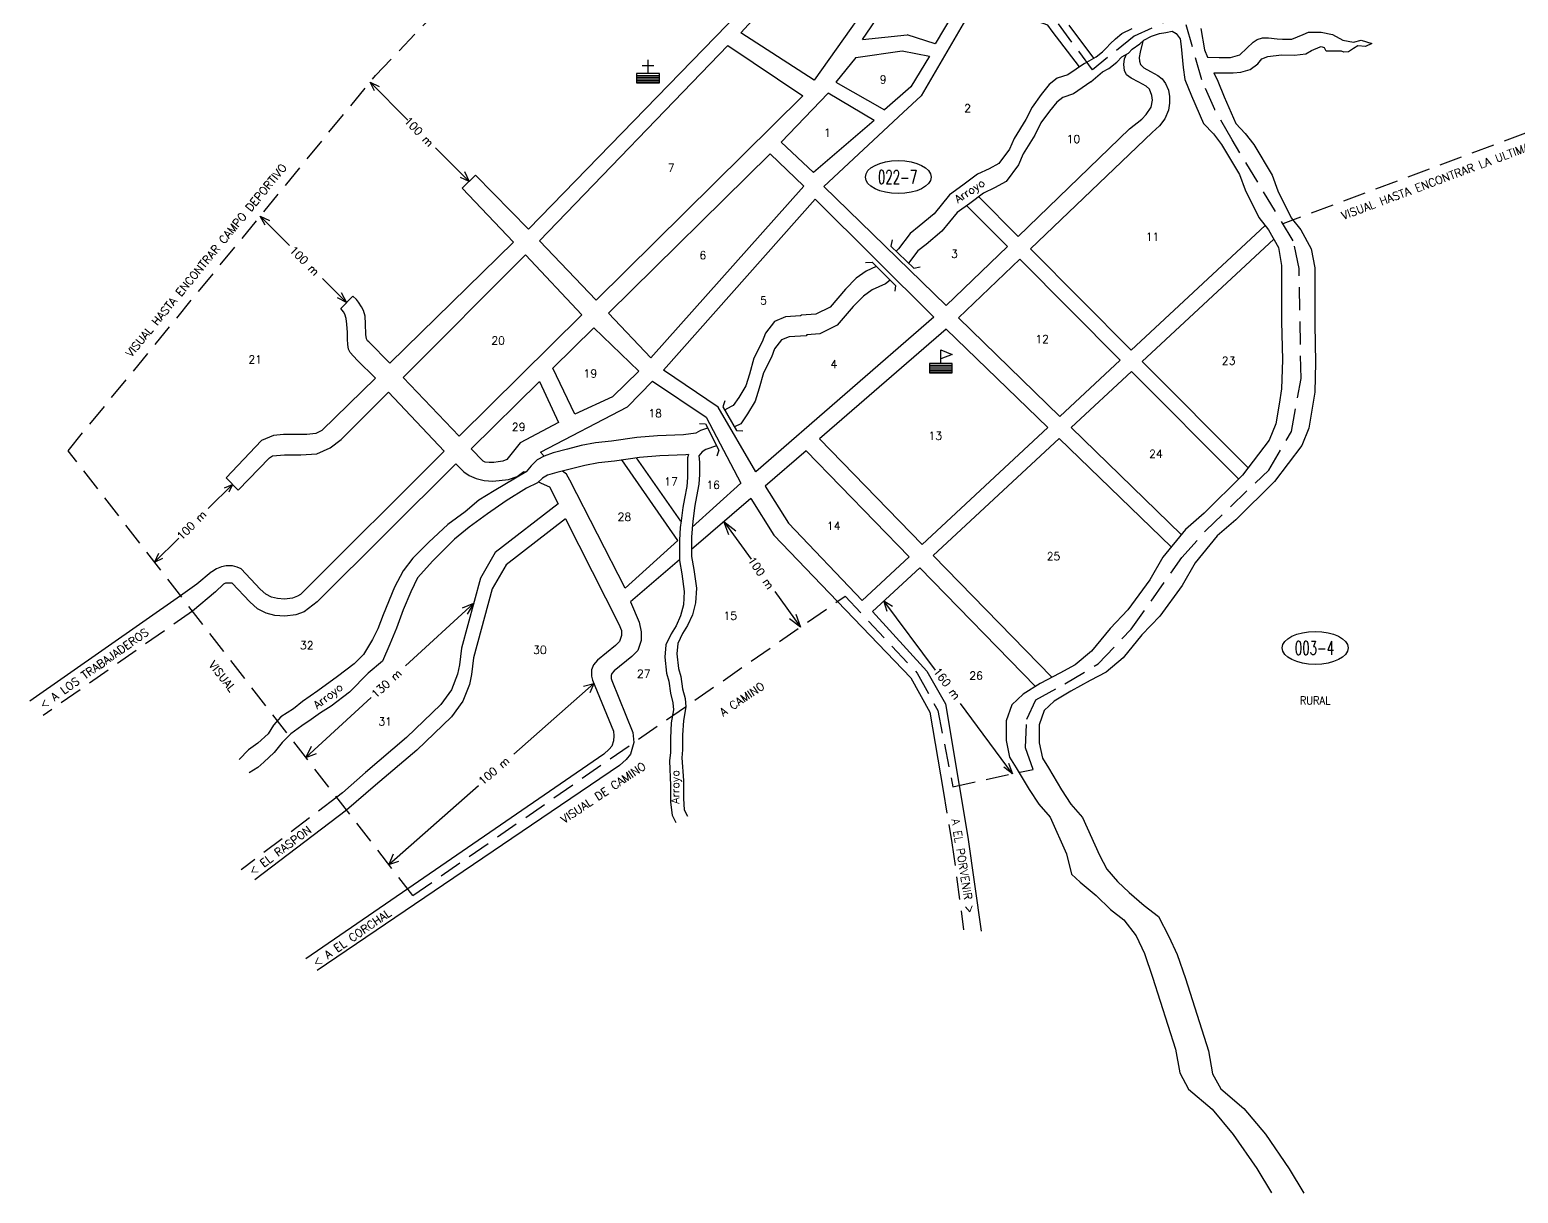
# Model space of a CAD drawing. Extents: x 525738 to 527902, y 1746023 to 1748144.
# Drawn here: x 525738 to 527040, y 1746023 to 1747041 of the extents above; entities that cross this region are included whole.
import ezdxf

# ---------------------------------------------------------------- set-up
doc = ezdxf.new("R2010")
doc.units = 0
doc.header["$LTSCALE"] = 80
doc.header["$MEASUREMENT"] = 0
doc.linetypes.add('HIDDEN', pattern=[0.375, 0.25, -0.125])
doc.layers.get('0').update_dxf_attribs({"linetype": 'CONTINUOUS'})
for name, color, linetype in [('4', 9, 'CONTINUOUS'), ('6', 10, 'CONTINUOUS'), ('9', 5, 'CONTINUOUS'), ('A', 3, 'CONTINUOUS'), ('C', 1, 'CONTINUOUS'), ('D', 6, 'CONTINUOUS'), ('F', 15, 'CONTINUOUS')]:
    doc.layers.add(name, color=color, linetype=linetype)
doc.styles.add('ROMANS', font='ROMANS', dxfattribs={"height": 7})

# ---------------------------------------------------------------- blocks, each defined once
blk = doc.blocks.new('IGL')
for p, q in [((-5, 5), (5, 5)), ((0, -2), (0, 10)), ((-10, -3.5), (10, -3.5)), ((-10, -5), (10, -5)), ((-10, -6.5), (10, -6.5)), ((-10, -8), (10, -8)), ((-10, -9.5), (10, -9.5))]:
    blk.add_line(p, q)
blk.add_lwpolyline([(-10, -2), (-10, -10), (10, -10), (10, -2)], close=True)
blk = doc.blocks.new('ESC')
for p, q in [((0, -2), (0, 10)), ((0, 10), (10, 6)), ((10, 6), (0, 2)), ((-10, -3.5), (10, -3.5)), ((-10, -5), (10, -5)), ((-10, -6.5), (10, -6.5)), ((-10, -8), (10, -8)), ((-10, -9.5), (10, -9.5))]:
    blk.add_line(p, q)
blk.add_lwpolyline([(-10, -2), (-10, -10), (10, -10), (10, -2)], close=True)
blk = doc.blocks.new('ELL')
blk.add_circle((0, 0), 1)

msp = doc.modelspace()

# ---------------------------------------------------------------- linework, layer by layer
at = {"layer": '4', "linetype": 'HIDDEN'}
for points in [[(525771.440133, 1746672.660832), (526040.228679, 1747000.755444), (526407.006085, 1747384.511436), (526285.241675, 1747458.851758), (526208.396004, 1747601.630364)], [(526072.975307, 1746283.568965), (526451.048872, 1746545.466638), (526514.127373, 1746477.908134), (526532.1498, 1746445.254856), (526545.162878, 1746378.721336), (526615.56305, 1746393.922014), (526608.804635, 1746413.063609), (526609.931038, 1746437.835085), (526617.815862, 1746454.724725), (526643.159921, 1746468.799428), (526672.446399, 1746486.252061), (526701.169666, 1746516.653416), (526745.553247, 1746579.151479), (526766.39171, 1746602.796994), (526821.585491, 1746655.717909), (526841.297551, 1746689.497219), (526849.745579, 1746735.662273), (526848.055972, 1746831.9333), (526842.95611, 1746856.148561), (526789.451865, 1746944.537873), (526774.245395, 1746970.998369), (526762.981344, 1746996.895872), (526746.648472, 1747054.883766), (526703.845073, 1747035.179144), (526667.236904, 1747005.903701), (526667.236904, 1747005.903701), (526635.697562, 1747048.690884)], [(527158.530308, 1746992.33427), (526833.904919, 1746871.10118)], [(526072.975307, 1746283.568965), (525771.440133, 1746672.660832)]]:
    msp.add_lwpolyline(points, dxfattribs=at)
at = {"layer": '6', "color": 10, "linetype": 'CONTINUOUS'}
for points in [[(525869.750972, 1746545.8035), (525737.890025, 1746453.455224)], [(526444.315699, 1746540.80246), (526508.385083, 1746474.098678)], [(526508.385083, 1746474.098678), (526525.162293, 1746443.917041), (526536.747708, 1746375.395967)], [(526266.227291, 1746417.437739), (526263.252384, 1746407.066437), (526259.545092, 1746402.619381), (526253.790505, 1746397.389918), (525989.215641, 1746218.064865)], [(526550.795497, 1746379.937521), (526558.462525, 1746334.591461), (526569.918145, 1746252.421662)], [(526015.037276, 1746358.330447), (525934.630779, 1746297.217102)], [(526068.460234, 1746289.395078), (525979.213913, 1746228.062395)]]:
    msp.add_lwpolyline(points, dxfattribs=at)
at = {"layer": '6', "color": 10, "linetype": 'HIDDEN'}
for points in [[(525880.189281, 1746532.33422), (525749.666755, 1746441.094139)], [(526006.312081, 1746369.589174), (525922.854757, 1746306.045628)], [(526536.747708, 1746375.395967), (526544.469307, 1746329.727146), (526554.625381, 1746253.597443)]]:
    msp.add_lwpolyline(points, dxfattribs=at)
at = {"layer": '9'}
for points in [[(526660.325424, 1747011.424444), (526670.492852, 1747017.077429), (526676.141423, 1747021.599817), (526679.530566, 1747024.991608), (526682.919709, 1747028.383399), (526687.438566, 1747032.905787), (526693.087137, 1747037.428175), (526702.124852, 1747041.950563)], [(526761.999708, 1747041.950563), (526765.325495, 1747023.398906)], [(526665.999489, 1746995.272793), (526676.063577, 1747004.085478), (526681.789995, 1747006.902056), (526688.56828, 1747012.555041), (526693.087137, 1747017.077429), (526698.735709, 1747020.46922), (526702.124852, 1747023.861011), (526708.903137, 1747028.383399), (526712.29228, 1747031.77519), (526719.070566, 1747035.166981), (526725.848851, 1747037.428175), (526731.497423, 1747038.558772), (526737.145994, 1747039.689369), (526740.535137, 1747037.428175), (526743.92428, 1747032.905787), (526745.053994, 1747026.122205), (526745.053994, 1747024.917916)]]:
    msp.add_lwpolyline(points, dxfattribs=at)
at = {"layer": '9', "color": 5, "linetype": 'CONTINUOUS'}
for points in [[(526768.003955, 1747016.76904), (526778.158263, 1747016.435188), (526788.057824, 1747016.435188), (526796.124136, 1747019.00077), (526802.35719, 1747024.864955), (526807.856953, 1747029.996118), (526811.523453, 1747032.195184), (526815.923264, 1747033.661233), (526821.42302, 1747033.661233), (526828.756026, 1747032.928211), (526833.522484, 1747032.561695), (526841.588795, 1747032.561695), (526851.488356, 1747036.593326), (526856.254813, 1747038.792396)], [(526773.578012, 1747003.18537), (526790.257727, 1747003.240769), (526797.224087, 1747003.60728), (526805.290398, 1747006.172861), (526811.890105, 1747010.937514), (526815.556611, 1747015.33565), (526820.689715, 1747017.534721), (526832.789185, 1747019.00077), (526844.15535, 1747018.634259), (526854.054911, 1747019.733792), (526858.821368, 1747022.665884), (526866.521027, 1747025.964488)]]:
    msp.add_lwpolyline(points, dxfattribs=at)
at = {"layer": '9', "linetype": 'CONTINUOUS'}
for points in [[(526856.254813, 1747038.792396), (526867.368777, 1747038.820113), (526877.340494, 1747036.605561), (526886.204242, 1747031.622823), (526895.621981, 1747029.961909), (526902.269795, 1747031.622823), (526911.687528, 1747028.854633), (526906.147684, 1747026.086442), (526899.49987, 1747026.64008), (526895.621981, 1747024.425533), (526891.190108, 1747021.657343), (526887.312212, 1747021.103705), (526885.096279, 1747022.210981), (526877.894479, 1747022.210981), (526871.80065, 1747022.210981), (526870.138695, 1747024.979171), (526868.47674, 1747025.532809), (526866.521027, 1747025.964488)], [(526745.053994, 1747026.122205), (526746.791614, 1747007.901633), (526748.212405, 1746997.249764), (526753.895549, 1746983.047273), (526764.551455, 1746958.903041), (526773.076181, 1746949.67142), (526780.180116, 1746940.439804), (526795.808771, 1746914.165194), (526800.781526, 1746900.672832), (526812.858223, 1746876.528596), (526821.382943, 1746865.876731), (526829.907669, 1746850.253991), (526832.749244, 1746834.631251), (526832.749244, 1746811.197144), (526832.749244, 1746785.632658), (526833.459633, 1746752.256811), (526832.749244, 1746726.692325), (526830.618058, 1746713.199959), (526827.640808, 1746696.120609), (526821.957658, 1746681.918113), (526798.514653, 1746651.382738), (526765.12613, 1746618.006862), (526748.787067, 1746603.804361), (526728.896033, 1746579.660115), (526717.529725, 1746559.776615), (526698.349086, 1746533.501991), (526682.720418, 1746517.169117), (526666.381355, 1746497.285617), (526652.173472, 1746485.213494), (526638.675984, 1746478.112241), (526621.626525, 1746468.88062), (526606.708253, 1746459.648994), (526596.762735, 1746450.417368), (526591.789974, 1746436.214868), (526591.789974, 1746429.11362), (526591.789974, 1746419.17187), (526594.867911, 1746404.618086), (526600.551069, 1746395.386456), (526611.917377, 1746376.213065), (526620.442116, 1746363.430808), (526630.387639, 1746352.0688), (526644.595529, 1746320.113153), (526648.857896, 1746302.360016), (526656.672239, 1746295.258758), (526670.648083, 1746283.4565), (526683.114245, 1746271.361576), (526694.847101, 1746262.198753), (526705.689462, 1746248.390476), (526712.79341, 1746232.767717), (526719.897358, 1746212.174078), (526740.073608, 1746149.122395), (526743.625579, 1746128.528747), (526751.439922, 1746114.326232), (526772.041372, 1746096.573085), (526790.511641, 1746074.559188), (526811.11309, 1746044.733909), (526823.900202, 1746023.430136)], [(526765.325495, 1747023.398906), (526768.003955, 1747016.76904)], [(526660.325424, 1747011.424444), (526645.899871, 1747001.480106), (526636.483412, 1746998.342476), (526629.421071, 1746992.851622), (526622.35873, 1746984.223144), (526614.511685, 1746973.241441), (526609.018752, 1746962.259738), (526598.817589, 1746945.78718), (526594.89407, 1746936.374292), (526585.477611, 1746923.823774), (526576.845862, 1746919.11733), (526566.644699, 1746914.410886), (526554.089425, 1746904.997997), (526542.318854, 1746896.369514), (526528.978876, 1746879.896962), (526515.638898, 1746868.915259), (526507.791853, 1746862.64), (526497.59069, 1746849.305072)], [(526660.325424, 1747011.424444), (526645.899871, 1747001.480106), (526636.483412, 1746998.342476), (526629.421071, 1746992.851622), (526622.35873, 1746984.223144), (526614.511685, 1746973.241441), (526609.018752, 1746962.259738), (526598.817589, 1746945.78718), (526594.89407, 1746936.374292), (526585.477611, 1746923.823774), (526576.845862, 1746919.11733), (526566.644699, 1746914.410886), (526554.089425, 1746904.997997), (526542.318854, 1746896.369514), (526528.978876, 1746879.896962), (526515.638898, 1746868.915259), (526507.791853, 1746862.64), (526497.59069, 1746849.305072)], [(526773.578012, 1747003.18537), (526777.103916, 1746995.819654), (526782.549783, 1746982.21013), (526792.871904, 1746958.822193), (526801.025974, 1746949.991963), (526808.416519, 1746940.387895), (526824.393624, 1746913.527477), (526829.42325, 1746899.880813), (526841.175645, 1746876.384933), (526849.649773, 1746865.796283), (526858.710569, 1746849.191122), (526861.754243, 1746832.45726), (526861.754243, 1746783.10121), (526862.465961, 1746749.662949), (526861.744457, 1746723.698468), (526859.562456, 1746709.884403), (526856.498512, 1746692.307721), (526850.41089, 1746677.094429), (526826.411303, 1746645.834086), (526792.703919, 1746612.139468), (526776.529026, 1746598.07967), (526757.118957, 1746574.519231), (526745.818227, 1746554.750449), (526726.313919, 1746528.032447), (526710.596051, 1746511.606354), (526694.10929, 1746491.543115), (526679.216678, 1746478.889194), (526665.303821, 1746471.569408), (526648.39231, 1746462.41248), (526633.95647, 1746453.47939), (526625.14742, 1746445.302656), (526620.794973, 1746432.87181), (526620.794973, 1746417.062499), (526623.614482, 1746403.730673), (526628.908874, 1746395.130547), (526640.233524, 1746376.027428), (526648.528806, 1746363.589227), (526658.728685, 1746351.936636), (526673.380281, 1746318.983028), (526679.814378, 1746306.546817), (526689.347326, 1746295.917941), (526699.528269, 1746286.335345), (526712.460479, 1746274.844398), (526725.198166, 1746265.107506), (526734.241014, 1746247.781938), (526741.483464, 1746231.85459), (526748.673226, 1746211.012188), (526768.960114, 1746147.614753), (526772.437184, 1746127.455366), (526779.498225, 1746114.621974), (526799.761782, 1746097.160003), (526818.600907, 1746074.706484), (526839.403556, 1746044.589923), (526852.264562, 1746023.16304)], [(526665.999489, 1746995.272793), (526650.729042, 1746984.746022), (526641.514034, 1746981.675518), (526636.071677, 1746977.444175), (526629.67461, 1746969.628502), (526622.295242, 1746959.301298), (526616.909412, 1746948.53372), (526606.839901, 1746932.27375), (526602.790953, 1746922.559946), (526591.888763, 1746908.029205), (526581.664789, 1746902.454603), (526571.939372, 1746897.967651), (526559.965897, 1746888.990946), (526548.919175, 1746880.893084), (526535.70873, 1746864.580483), (526521.765131, 1746853.101869), (526514.568279, 1746847.346567), (526506.459777, 1746836.74716)], [(526497.59069, 1746849.305072), (526495.647641, 1746847.085286)], [(526478.271771, 1746833.86085), (526469.341326, 1746829.69489), (526460.709578, 1746823.419631), (526451.293119, 1746814.006743), (526437.95314, 1746798.318596), (526425.397866, 1746792.043332), (526412.842592, 1746791.258927), (526412.057888, 1746790.474517), (526398.71791, 1746789.690112), (526389.301451, 1746785.768073), (526381.454406, 1746775.57078), (526378.315591, 1746767.726706), (526371.25325, 1746753.607373), (526367.329724, 1746739.488041), (526364.190902, 1746729.290743), (526357.913265, 1746719.093449), (526353.205042, 1746712.033781), (526346.927405, 1746708.896151), (526345.880662, 1746707.733545)], [(526490.472278, 1746821.664963), (526486.341991, 1746818.715873), (526474.599673, 1746813.238204), (526466.990548, 1746807.70639), (526458.1824, 1746798.901582), (526444.075991, 1746782.312092), (526428.88552, 1746774.719728), (526417.591421, 1746774.014117), (526416.796008, 1746773.219002), (526401.935983, 1746772.345216), (526395.428432, 1746769.634763), (526389.366127, 1746761.756753), (526386.487637, 1746754.563248), (526379.603466, 1746740.800119), (526375.84045, 1746727.258401), (526372.401488, 1746716.086018), (526365.572332, 1746704.992847), (526359.725596, 1746696.226053), (526354.205836, 1746693.467219)], [(526330.581946, 1746692.462246), (526324.468631, 1746690.409331), (526320.545105, 1746688.056106), (526309.559232, 1746686.487291), (526286.802788, 1746685.702882), (526268.754574, 1746684.134067), (526246.782828, 1746680.996437), (526232.658139, 1746679.427623), (526220.102858, 1746677.074398), (526208.332281, 1746673.936769), (526195.777, 1746670.799134), (526187.796742, 1746667.872677), (526181.656303, 1746664.740741), (526176.443741, 1746659.313045), (526172.099938, 1746654.102455), (526144.084599, 1746637.494967), (526130.543482, 1746629.255634), (526118.768168, 1746619.250805), (526103.460541, 1746608.069152), (526086.97595, 1746592.76731), (526072.845997, 1746578.642815), (526064.603701, 1746567.46064), (526056.949534, 1746553.336144), (526046.940729, 1746529.206819), (526042.231452, 1746516.847821), (526037.521468, 1746507.431143), (526029.867301, 1746494.483992), (526021.625005, 1746486.24466), (526006.906215, 1746475.062485), (525989.832787, 1746462.703486), (525976.291671, 1746453.28733), (525968.637504, 1746446.813494), (525957.451733, 1746439.750985), (525950.975239, 1746432.688998), (525946.265255, 1746425.037817), (525937.434123, 1746416.798484), (525929.191827, 1746410.913321), (525920.948823, 1746402.673989)], [(526338.545017, 1746676.836958), (526338.475478, 1746676.759721), (526329.084559, 1746673.606152), (526325.920944, 1746671.708701)], [(526314.099153, 1746669.408773), (526311.766243, 1746669.075627), (526288.810206, 1746668.284337), (526271.148942, 1746666.749157), (526249.262827, 1746663.623756), (526235.294358, 1746662.072293), (526223.272062, 1746659.818965), (526211.709887, 1746656.736889), (526198.871344, 1746653.528466), (526190.678532, 1746651.356651), (526186.258739, 1746648.705538), (526182.056933, 1746644.505321), (526172.344505, 1746639.849136), (526154.681533, 1746628.667483), (526138.196942, 1746617.485308), (526122.300479, 1746605.714982), (526109.348199, 1746595.12148), (526090.508261, 1746576.288645), (526076.967145, 1746561.575477), (526071.079487, 1746549.216478), (526064.603701, 1746533.326486), (526058.716044, 1746517.436493), (526052.828386, 1746503.311476), (526046.3526, 1746488.598829), (526033.988449, 1746478.005327), (526017.503857, 1746461.526662), (526001.607394, 1746449.167663), (525992.187426, 1746443.281979), (525983.94513, 1746437.396816), (525975.702834, 1746432.100325), (525966.282865, 1746425.037817), (525958.628698, 1746417.387157), (525951.564076, 1746408.559152), (525942.732943, 1746400.319819), (525937.434123, 1746395.612002), (525929.780663, 1746390.903663)], [(526314.099153, 1746669.408773), (526313.112238, 1746666.401943), (526313.132576, 1746659.284894), (526313.132576, 1746649.223495), (526312.468844, 1746641.261705), (526310.391675, 1746630.879798), (526308.933728, 1746622.864144), (526307.49337, 1746611.345617), (526306.762587, 1746605.501597), (526306.028667, 1746594.496941), (526306.028667, 1746576.736333), (526308.228083, 1746565.010561), (526310.270473, 1746549.358179), (526309.621848, 1746537.687324), (526307.057267, 1746528.073807), (526303.128949, 1746519.565661), (526298.912397, 1746512.540742), (526294.054216, 1746502.828064), (526293.217386, 1746491.953366), (526294.754127, 1746478.127905), (526296.903321, 1746470.966641), (526298.306557, 1746460.44638), (526300.414956, 1746452.015978), (526301.006039, 1746446.107375), (526298.952335, 1746434.474132), (526298.214369, 1746421.195734), (526298.214369, 1746408.539298), (526297.494519, 1746401.343507), (526298.214369, 1746379.756141), (526298.214369, 1746365.244398), (526299.822822, 1746353.989459), (526303.077087, 1746347.483409)], [(526325.920944, 1746671.708701), (526323.078054, 1746668.160303), (526323.788443, 1746662.479328), (526323.788443, 1746651.827501), (526323.078054, 1746643.306043), (526320.946881, 1746632.654217), (526319.526096, 1746624.842878), (526318.105318, 1746613.480927), (526317.394923, 1746607.799952), (526316.684534, 1746597.148125), (526316.684534, 1746580.105204), (526318.815707, 1746568.743258), (526320.946881, 1746552.410456), (526320.236492, 1746539.628266), (526317.394923, 1746528.97644), (526313.132582, 1746519.744853), (526308.870236, 1746512.643638), (526304.607889, 1746504.122175), (526303.8975, 1746494.890592), (526305.318278, 1746482.108403), (526307.449451, 1746475.007183), (526308.870236, 1746464.355357), (526311.001409, 1746455.833894), (526311.001409, 1746455.833894), (526311.711798, 1746448.732679), (526309.580625, 1746436.660609), (526308.870236, 1746423.878414), (526308.870236, 1746411.096225), (526308.159847, 1746403.995005), (526309.541998, 1746384.186328), (526309.701239, 1746368.42356), (526310.291014, 1746358.547212), (526313.132582, 1746352.866241)]]:
    msp.add_lwpolyline(points, dxfattribs=at)
at = {"layer": 'D', "linetype": 'CONTINUOUS'}
for points in [[(526039.410416, 1746987.310477), (526035.549341, 1746995.043647), (526043.570489, 1746991.271113)], [(526068.634314, 1746961.870381), (526035.549341, 1746995.043647)], [(526122.164462, 1746908.197379), (526092.863173, 1746937.576863)], [(526118.250812, 1746916.816788), (526122.164462, 1746908.197379), (526114.685238, 1746911.668378)], [(525965.070551, 1746852.220198), (525939.481332, 1746877.778991)], [(525943.830642, 1746869.896599), (525939.481332, 1746877.778991), (525947.69559, 1746873.963603)], [(526015.031701, 1746802.318453), (525993.947225, 1746823.377859)], [(526010.351475, 1746810.924523), (526015.031701, 1746802.318453), (526006.893476, 1746806.450297)], [(525915.284344, 1746643.201342), (525894.059835, 1746621.996362)], [(525908.207449, 1746640.214645), (525915.284344, 1746643.201342), (525912.135384, 1746636.494901)], [(526349.240337, 1746598.962713), (526344.983249, 1746610.621222), (526355.431613, 1746602.6762)], [(526344.983249, 1746610.621222), (526368.901014, 1746577.675895)], [(525868.138313, 1746596.098691), (525847.078987, 1746575.058743)], [(525850.528364, 1746582.764045), (525847.078987, 1746575.058743), (525854.249641, 1746578.630822)], [(526389.411973, 1746549.423245), (526411.948169, 1746518.380948)], [(526066.428155, 1746484.393874), (526126.239159, 1746539.414502)], [(526116.437592, 1746535.077904), (526126.239159, 1746539.414502), (526120.489382, 1746529.750129)], [(526530.07042, 1746480.671637), (526484.989374, 1746541.234189)], [(526487.721663, 1746531.960911), (526484.989374, 1746541.234189), (526492.425985, 1746536.663514)], [(526407.932192, 1746529.648454), (526411.948169, 1746518.380948), (526402.484039, 1746525.439627)], [(526161.212273, 1746407.164545), (526231.303914, 1746469.084668)], [(526222.317758, 1746466.778311), (526231.303914, 1746469.084668), (526227.617287, 1746460.891584)], [(525979.390835, 1746404.327536), (526036.398385, 1746456.769245)], [(526597.540951, 1746390.030715), (526551.835175, 1746451.432538)], [(525984.102955, 1746413.992252), (525979.390835, 1746404.327536), (525988.744997, 1746407.805192)], [(526593.773101, 1746399.439156), (526597.540951, 1746390.030715), (526589.95628, 1746395.736097)], [(526051.977119, 1746310.664391), (526130.284621, 1746379.842542)], [(526055.837681, 1746319.860406), (526051.977119, 1746310.664391), (526060.803158, 1746313.477817)]]:
    msp.add_lwpolyline(points, dxfattribs=at)
at = {"layer": 'F'}
for p, q in [((526466.118124, 1747032.263431), (526505.152337, 1747036.520095)), ((526460.440422, 1747016.655661), (526500.894059, 1747022.331211)), ((526500.894059, 1747022.331211), (526524.69662, 1747017.656691)), ((526395.053063, 1746942.589065), (526423.362641, 1746915.98832)), ((526385.591292, 1746932.342695), (526414.85697, 1746903.916887)), ((526432.438907, 1746903.602154), (526539.314486, 1746799.512079)), ((526550.300095, 1746788.812788), (526638.796457, 1746702.622911)), ((526648.630691, 1746693.044987), (526744.990783, 1746599.196334))]:
    msp.add_line(p, q, dxfattribs=at)
at = {"layer": 'F', "linetype": 'CONTINUOUS'}
for points in [[(526386.375963, 1747142.850952), (526344.518522, 1747087.946447), (526321.486934, 1747105.954427), (526310.609867, 1747094.117516), (526357.918726, 1747055.496582), (526174.20266, 1746866.332837), (526127.769668, 1746913.66737)], [(526492.940297, 1747094.464913), (526423.913209, 1746996.773666), (526359.796904, 1747038.253534), (526379.207713, 1747059.437495), (526356.49052, 1747077.650244), (526400.713483, 1747136.900582)], [(526466.118124, 1747032.263431), (526505.371108, 1747089.842661)], [(526632.193147, 1747039.664578), (526628.246676, 1747044.945221), (526566.472461, 1747067.245258)], [(526668.604445, 1747016.027494), (526647.002336, 1747044.932565)], [(526711.332786, 1747030.814946), (526709.169449, 1747021.332502), (526708.249754, 1747016.429313), (526708.556323, 1747013.364817), (526709.476018, 1747010.300322), (526712.235108, 1747007.542279), (526718.059851, 1747004.171337), (526724.497725, 1747000.800395), (526728.17651, 1746998.042351), (526731.242163, 1746993.75206), (526733.69469, 1746987.929521), (526734.614385, 1746982.413434), (526734.614385, 1746976.590895), (526733.69469, 1746970.461909), (526730.629037, 1746962.800676), (526726.030552, 1746956.671686), (526719.592677, 1746950.849152), (526613.248122, 1746849.062736)], [(526655.992295, 1747008.437376), (526632.193147, 1747039.664578)], [(526460.440422, 1747016.655661), (526442.95193, 1746994.872668)], [(526699.868612, 1746954.063072), (526710.395712, 1746962.494225), (526714.381066, 1746966.784516), (526718.672983, 1746973.219953), (526719.89924, 1746979.348939), (526719.286114, 1746983.332783), (526717.140156, 1746988.848871), (526714.381066, 1746991.606914), (526707.943191, 1746994.977856), (526701.198747, 1746998.348798), (526697.2134, 1747001.413293), (526695.374004, 1747005.090686), (526694.760873, 1747010.300322), (526695.374004, 1747015.509963), (526697.141437, 1747019.511909)], [(526442.95193, 1746994.872668), (526485.33813, 1746970.825658)], [(526476.308382, 1746961.52885), (526436.310179, 1746985.440119), (526395.053063, 1746942.589065)], [(526602.268592, 1746860.112325), (526699.868612, 1746954.063072)], [(526127.769668, 1746913.66737), (526116.165266, 1746902.342902), (526161.108719, 1746855.05193), (526052.767843, 1746749.132232)], [(526414.85697, 1746903.916887), (526281.221749, 1746753.962159)], [(526340.010705, 1746710.655768), (526292.115601, 1746743.064788), (526424.748192, 1746892.588213)], [(526424.748192, 1746892.588213), (526528.608721, 1746789.304987), (526372.931216, 1746654.292984), (526340.010705, 1746710.655768)], [(526557.260065, 1746887.007421), (526592.935249, 1746851.127957)], [(526567.763873, 1746894.837213), (526602.268592, 1746860.112325)], [(526701.134936, 1746760.61513), (526818.353924, 1746869.66157)], [(526710.887201, 1746750.800637), (526825.93625, 1746857.532166)], [(526183.770895, 1746856.286134), (526233.386157, 1746804.189815)], [(526492.16202, 1746857.101226), (526491.076072, 1746851.456434), (526511.057521, 1746832.350983), (526516.704455, 1746833.436521)], [(526539.314486, 1746799.512079), (526592.935249, 1746851.127957)], [(526613.248122, 1746849.062736), (526701.134936, 1746760.61513)], [(526064.543098, 1746736.751443), (526171.534368, 1746843.939354)], [(526171.534368, 1746843.939354), (526220.656088, 1746791.581092)], [(526468.922728, 1746837.127348), (526474.569656, 1746837.561564), (526494.985484, 1746817.153466), (526494.551105, 1746812.159996)], [(526603.892422, 1746840.108041), (526550.300095, 1746788.812788)], [(526603.892422, 1746840.108041), (526691.679165, 1746751.818619)], [(526009.958302, 1746797.100402), (526020.459068, 1746807.900564)], [(526052.767843, 1746749.132232), (526034.296113, 1746767.750198), (526033.329961, 1746768.840331), (526032.416555, 1746770.380578), (526031.852687, 1746774.138267), (526031.664728, 1746783.532493), (526031.10086, 1746790.296334), (526029.785171, 1746795.369217), (526028.093572, 1746798.563251), (526025.274236, 1746802.696712), (526023.582636, 1746804.763438), (526020.459068, 1746807.900564)], [(526018.210588, 1746758.628431), (526016.749093, 1746761.46138), (526016.079797, 1746765.61171), (526015.782316, 1746770.295343), (526015.707942, 1746776.094121), (526015.337201, 1746783.331757), (526014.726491, 1746788.13925), (526013.539491, 1746792.18572), (526012.283664, 1746794.244005), (526010.990169, 1746795.704873), (526009.958302, 1746797.100402)], [(526244.160403, 1746792.876793), (526281.221749, 1746753.962159)], [(526231.319886, 1746780.214677), (526270.665368, 1746742.346404)], [(526539.426168, 1746778.847772), (526428.692857, 1746682.928761)], [(526018.210588, 1746758.628431), (526024.316924, 1746751.959343), (526040.191303, 1746736.090978), (525993.450068, 1746690.249023), (525988.158609, 1746687.604297), (525980.221416, 1746686.722719), (525969.638497, 1746686.722719), (525959.937486, 1746686.722719), (525951.118385, 1746685.841145), (525940.535466, 1746681.433262), (525935.243999, 1746676.143806), (525909.66861, 1746648.814951), (525920.251529, 1746638.236038), (525947.590743, 1746666.446472), (525950.236476, 1746668.209624), (525960.819395, 1746669.091198), (525974.929956, 1746669.091198), (525989.040518, 1746669.972776), (526000.505346, 1746675.262232), (526010.206363, 1746682.314841), (526051.68257, 1746723.867278)], [(526024.316924, 1746751.959343), (526040.191303, 1746736.090978), (525993.450068, 1746690.249023), (525988.158609, 1746687.604297), (525980.221416, 1746686.722719), (525969.638497, 1746686.722719), (525959.937486, 1746686.722719), (525951.118385, 1746685.841145), (525940.535466, 1746681.433262), (525935.243999, 1746676.143806), (525909.66861, 1746648.814951), (525920.251529, 1746638.236038), (525947.590743, 1746666.446472), (525950.236476, 1746668.209624), (525960.819395, 1746669.091198), (525974.929956, 1746669.091198), (525989.040518, 1746669.972776), (526000.505346, 1746675.262232), (526010.206363, 1746682.314841), (526051.68257, 1746723.867278)], [(526270.665368, 1746742.346404), (526247.480886, 1746719.835824), (526214.485565, 1746704.549), (526195.386113, 1746744.780155)], [(526638.796457, 1746702.622911), (526691.679165, 1746751.818619)], [(526648.630691, 1746693.044987), (526701.422139, 1746742.019855)], [(526701.422139, 1746742.019855), (526795.01832, 1746647.88773)], [(526710.887201, 1746750.800637), (526803.378971, 1746657.718692)], [(526113.417, 1746685.364237), (526064.543098, 1746736.751443)], [(526183.5709, 1746733.129097), (526200.295572, 1746697.279381), (526166.760185, 1746679.490761), (526155.018995, 1746664.819833), (526151.512525, 1746663.580564), (526151.512525, 1746663.580564), (526147.434477, 1746662.765261), (526143.764234, 1746662.357612), (526139.572882, 1746662.433696), (526136.061347, 1746662.675776), (526134.366121, 1746663.462545)], [(526187.66592, 1746667.805952), (526187.107928, 1746668.379668), (526184.670876, 1746671.429966), (526260.7658, 1746711.147463), (526282.454942, 1746733.507574)], [(526282.454942, 1746733.507574), (526329.613238, 1746701.835096), (526359.82402, 1746644.382698), (526317.254723, 1746605.697749)], [(526051.68257, 1746723.867278), (526100.19231, 1746672.265608)], [(526345.912087, 1746716.239935), (526343.957381, 1746711.029349), (526356.120014, 1746690.187011), (526361.549765, 1746689.969906)], [(526323.541521, 1746696.48313), (526328.754082, 1746696.048914), (526340.482343, 1746673.035501), (526340.482343, 1746673.035501), (526338.74482, 1746667.824916)], [(526518.527087, 1746590.738763), (526628.339673, 1746692.895178)], [(526428.692857, 1746682.928761), (526518.527087, 1746590.738763)], [(526527.939656, 1746581.079362), (526638.197267, 1746683.365852)], [(526134.366121, 1746663.462545), (526123.926951, 1746674.313819)], [(526304.570548, 1746594.170975), (526255.586003, 1746664.526724)], [(526307.441307, 1746610.929266), (526268.41563, 1746666.358832)], [(526416.84704, 1746672.66772), (526380.955191, 1746641.577612)], [(526506.92933, 1746579.949606), (526416.84704, 1746672.66772)], [(526110.610987, 1746661.182862), (526117.564366, 1746654.147953), (526122.271208, 1746650.854764), (526128.266905, 1746648.217655), (526135.221917, 1746646.539494), (526142.896414, 1746646.06002), (526156.453874, 1746647.328978), (526164.289656, 1746650.210158), (526170.147862, 1746654.382766)], [(526170.147862, 1746654.382766), (526171.257651, 1746653.475101)], [(526170.147862, 1746654.382766), (526171.257651, 1746653.475101)], [(526304.570548, 1746594.170975), (526258.500802, 1746552.304985), (526258.500802, 1746552.304985), (526210.106483, 1746646.837887), (526210.106483, 1746646.837887), (526207.379684, 1746652.142428), (526203.752692, 1746654.748341)], [(526182.898764, 1746645.346834), (526185.243344, 1746644.174988), (526192.347097, 1746641.068276), (526199.945239, 1746626.044068)], [(526182.898764, 1746645.346834), (526185.243344, 1746644.174988), (526192.347097, 1746641.068276), (526199.945239, 1746626.044068)], [(526380.955191, 1746641.577612), (526401.402757, 1746609.174918), (526465.848952, 1746541.733366)], [(526199.945239, 1746626.044068), (526145.057029, 1746583.560761), (526132.106872, 1746561.200061), (526115.623696, 1746500.001561), (526113.857894, 1746485.290478), (526112.092092, 1746477.052188), (526106.793979, 1746463.51793), (526097.375426, 1746450.571822), (526067.353256, 1746421.73833), (526031.444137, 1746391.138819), (526011.429357, 1746373.485415), (526006.312081, 1746369.589174)], [(526368.428595, 1746630.763588), (526316.684534, 1746586.309229)], [(526368.428595, 1746630.763588), (526388.580588, 1746598.82928), (526444.315699, 1746540.80246)], [(526206.494256, 1746613.094349), (526154.470006, 1746572.827739), (526142.27479, 1746551.770575), (526126.035027, 1746491.475816), (526124.283505, 1746476.883696), (526122.395319, 1746468.074427), (526116.745698, 1746453.642227), (526106.739888, 1746439.888917), (526076.325557, 1746410.678789), (526040.342214, 1746380.01603), (526015.037276, 1746358.330447)], [(526206.494256, 1746613.094349), (526253.172988, 1746520.794019), (526255.426431, 1746515.495819), (526255.426431, 1746511.057653), (526253.650492, 1746505.73185), (526250.098612, 1746502.181319), (526234.559141, 1746489.310632), (526231.007262, 1746485.316284), (526229.231322, 1746480.878112), (526229.231322, 1746475.552314), (526230.119292, 1746472.001779), (526248.322672, 1746427.176294), (526248.76666, 1746423.181941), (526248.322672, 1746418.743774), (526246.99072, 1746414.305607), (526244.770792, 1746411.642708), (526239.886961, 1746407.204541), (526068.460234, 1746289.395078)], [(526206.494256, 1746613.094349), (526253.172988, 1746520.794019), (526255.426431, 1746515.495819), (526255.426431, 1746511.057653), (526253.650492, 1746505.73185), (526250.098612, 1746502.181319), (526234.559141, 1746489.310632), (526231.007262, 1746485.316284), (526229.231322, 1746480.878112), (526229.231322, 1746475.552314), (526230.119292, 1746472.001779), (526248.322672, 1746427.176294), (526248.76666, 1746423.181941), (526248.322672, 1746418.743774), (526246.99072, 1746414.305607), (526244.770792, 1746411.642708), (526239.886961, 1746407.204541)], [(525974.70752, 1746546.957345), (525972.074163, 1746545.326897), (525967.622973, 1746543.76957), (525960.723623, 1746542.879669), (525954.491955, 1746543.324619), (525949.37309, 1746544.65947), (525944.476778, 1746547.106697), (525939.357906, 1746551.556202), (525922.66594, 1746569.354223), (525919.327552, 1746570.911551), (525915.321476, 1746571.801451), (525909.534929, 1746571.801451), (525905.528859, 1746571.134023), (525901.300223, 1746569.354223), (525897.071592, 1746566.684518), (525896.626478, 1746566.462046), (525883.926435, 1746555.8775)], [(526306.028667, 1746577.15456), (526263.237885, 1746540.392143)], [(526465.848952, 1746541.733366), (526506.92933, 1746579.949606)], [(526527.939656, 1746581.079362), (526631.86779, 1746474.425868)], [(526475.096238, 1746532.056281), (526516.312033, 1746570.292363)], [(526617.388686, 1746466.258189), (526516.312033, 1746570.292363)], [(525883.926435, 1746555.8775), (525869.750972, 1746545.8035)], [(525989.384001, 1746540.355427), (525977.742505, 1746531.64772), (525970.651456, 1746529.166791), (525961.098101, 1746527.934569), (525952.358395, 1746528.558597), (525944.749885, 1746530.542673), (525937.148126, 1746534.342112), (525930.275435, 1746540.316098), (525914.922637, 1746556.686214), (525913.886489, 1746556.916382), (525910.616835, 1746556.916382), (525909.189537, 1746556.678588), (525907.368493, 1746555.912125), (525900.261694, 1746549.218564), (525880.189281, 1746532.33422)], [(526263.237885, 1746540.392143), (526270.866907, 1746522.59783), (526272.545063, 1746514.088043), (526272.545063, 1746506.542302), (526269.699419, 1746498.0086), (526264.449624, 1746492.760799), (526249.102915, 1746480.049769), (526246.967185, 1746477.647984), (526246.349954, 1746476.10549), (526246.349954, 1746473.459856), (526246.839265, 1746471.503353), (526265.259597, 1746426.143627), (526266.227291, 1746417.437739)], [(526475.096238, 1746532.056281), (526522.341097, 1746479.843095)], [(526522.341097, 1746479.843095), (526538.759924, 1746451.121023), (526550.795497, 1746379.937521)]]:
    msp.add_lwpolyline(points, dxfattribs=at)
at = {"layer": 'F'}
for points in [[(526555.184708, 1747071.320054), (526529.687591, 1747028.545907), (526505.152337, 1747036.520095)], [(526566.472461, 1747067.245258), (526517.599475, 1746982.893881)], [(526183.770895, 1746856.286134), (526348.456956, 1747027.122023)], [(526348.456956, 1747027.122023), (526413.90087, 1746982.983812)], [(526524.69662, 1747017.656691), (526508.610618, 1746991.01677), (526485.33813, 1746970.825658)], [(526233.386157, 1746804.189815), (526413.90087, 1746982.983812)], [(526517.599475, 1746982.893881), (526501.79894, 1746968.369995), (526432.438907, 1746903.602154)], [(526476.308382, 1746961.52885), (526423.362641, 1746915.98832)], [(526244.160403, 1746792.876793), (526385.591292, 1746932.342695)], [(526113.417, 1746685.364237), (526220.656088, 1746791.581092)], [(526195.386113, 1746744.780155), (526231.319886, 1746780.214677)], [(526123.926951, 1746674.313819), (526183.5709, 1746733.129097)], [(525974.70752, 1746546.957345), (526100.19231, 1746672.265608)], [(525989.384001, 1746540.355427), (526110.610987, 1746661.182862)]]:
    msp.add_lwpolyline(points, dxfattribs=at)
at = {"layer": 'F', "color": 15, "linetype": 'CONTINUOUS'}
for points in [[(526539.426168, 1746778.847772), (526628.339673, 1746692.895178)], [(526638.197267, 1746683.365852), (526736.246252, 1746588.581999)]]:
    msp.add_lwpolyline(points, dxfattribs=at)

# ---------------------------------------------------------------- block references
at = {"layer": '4', "color": 9, "xscale": 28.8, "yscale": 14.4, "zscale": 28.8}
for p in [(526497.517871, 1746911.993807), (526862.167147, 1746500.101207)]:
    msp.add_blockref('ELL', p, dxfattribs=at)
at = {"layer": 'A', "color": 3}
for name, p in [('IGL', (526278.608264, 1747004.459677)), ('ESC', (526534.735163, 1746750.868955))]:
    msp.add_blockref(name, p, dxfattribs=at)

# ---------------------------------------------------------------- texts
at = {"layer": '4', "color": 9, "style": 'ROMANS'}
for s, height, width, p in [('022-7', 12, 0.63, (526479.668468, 1746905.954091)), ('003-4', 12, 0.63, (526844.317744, 1746494.061491)), ('RURAL', 7, 0.9, (526848.669165, 1746450.637617))]:
    msp.add_text(s, height=height, dxfattribs=dict(at, width=width)).set_placement(p)
at = {"layer": '9', "linetype": 'CONTINUOUS', "style": 'ROMANS'}
for rotation, p in [(33.885988, (526549.645749, 1746888.851965)), (38.062358, (525989.331002, 1746446.391672)), (90, (526305.878756, 1746363.806468))]:
    msp.add_text('Arroyo', height=7, rotation=rotation, dxfattribs=at).set_placement(p)
at = {"layer": 'C', "color": 1, "style": 'ROMANS'}
for s, p in [('9', (526481.333024, 1746993.815117)), ('1', (526432.447264, 1746947.312416)), ('7', (526295.939063, 1746916.530194)), ('6', (526323.63702, 1746840.11975)), ('4', (526438.228255, 1746744.901409))]:
    msp.add_text(s, height=7, dxfattribs=at).set_placement(p)
at = {"layer": 'C', "linetype": 'CONTINUOUS', "style": 'ROMANS'}
for s, p in [('2', (526555.137074, 1746968.626245)), ('10', (526644.681981, 1746941.772549)), ('11', (526713.819315, 1746856.289864)), ('3', (526543.689441, 1746841.371782)), ('5', (526376.544092, 1746800.595376)), ('20', (526141.54878, 1746765.490355)), ('12', (526617.313115, 1746766.781368)), ('21', (525929.054526, 1746748.932435)), ('23', (526780.478156, 1746747.885442)), ('19', (526222.133747, 1746736.650084)), ('18', (526278.841817, 1746701.842788)), ('29', (526159.456629, 1746689.908739)), ('13', (526523.79073, 1746682.246087)), ('24', (526716.803838, 1746666.333152)), ('17', (526292.770066, 1746642.173064)), ('16', (526329.580133, 1746639.189552)), ('28', (526251.97969, 1746611.343611)), ('14', (526435.036365, 1746603.387404)), ('25', (526627.261762, 1746576.825177)), ('15', (526344.503458, 1746524.822276)), ('32', (525974.117505, 1746498.915462)), ('30', (526178.049567, 1746494.93762)), ('27', (526268.892462, 1746474.103089)), ('26', (526559.607844, 1746472.398598)), ('31', (526042.758008, 1746432.289597))]:
    msp.add_text(s, height=7, dxfattribs=at).set_placement(p)
at = {"layer": 'D', "linetype": 'CONTINUOUS', "style": 'ROMANS'}
for s, rotation, p in [('100 m', 314.086746, (526064.76648, 1746960.578791)), ('VISUAL HASTA ENCONTRAR LA ULTIMA CALLE', 20.372655, (526886.603199, 1746874.625273)), ('VISUAL HASTA ENCONTRAR CAMPO DEPORTIVO', 50.581531, (525826.647222, 1746753.892616)), ('100 m', 315.011365, (525964.495124, 1746847.523386)), ('100 m', 44.989097, (525870.581361, 1746593.716799)), ('100 m', 304.339794, (526365.584797, 1746576.930502)), ('< A LOS TRABAJADEROS', 35.311571, (525749.666755, 1746446.391672)), ('VISUAL', 308.265089, (525894.010261, 1746485.215395)), ('160 m', 306.880768, (526527.710881, 1746479.640993)), ('130 m', 42.409502, (526040.464235, 1746455.60135)), ('VISUAL DE CAMINO              A CAMINO', 34.002359, (526205.383754, 1746346.256825)), ('100 m', 40.435577, (526133.98308, 1746379.655269)), ('A EL PORVENIR >', 279.138899, (526544.038355, 1746350.021932)), ('< A EL CORCHAL', 34.571777, (525988.626805, 1746221.0051))]:
    msp.add_text(s, height=7, rotation=rotation, dxfattribs=at).set_placement(p)
at = {"layer": 'D', "color": 6, "linetype": 'CONTINUOUS', "style": 'ROMANS'}
msp.add_text('< EL RASPON', height=7, rotation=36.571914, dxfattribs=at).set_placement((525932.86427, 1746300.748617))

doc.saveas('drawing.dxf')
